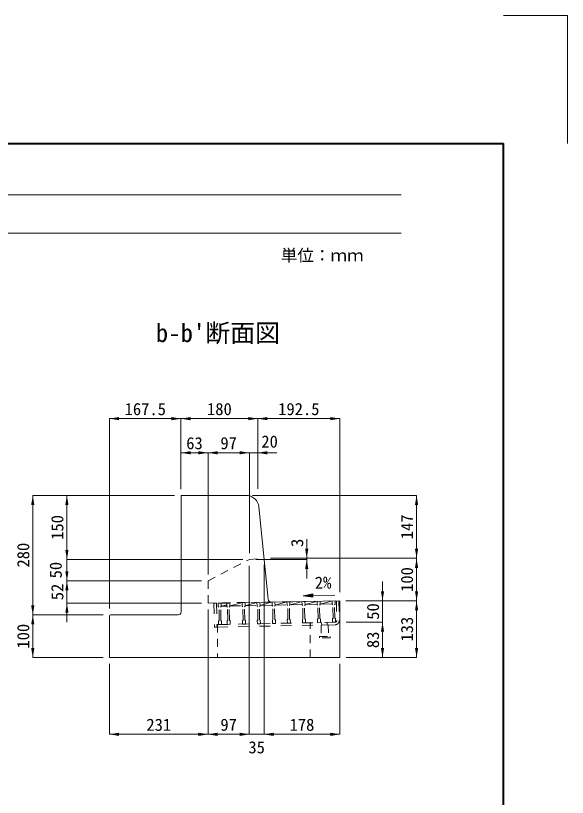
# Model space of a CAD drawing. Units: millimetres at full size. Extents: x 50430 to 101606, y 69050 to 91573.
# Drawn here: x 70055 to 71349, y 72600 to 74433 of the extents above; entities that cross this region are included whole.
import ezdxf
from ezdxf.enums import TextEntityAlignment as Align

# ---------------------------------------------------------------- set-up
doc = ezdxf.new("R2010")
doc.units = ezdxf.units.MM
doc.header["$LTSCALE"] = 50
for name, pattern in [('USER1', [0.675, 0.375, -0.3]), ('USER3', [1, 0.5, -0.5]), ('USER4', [0.675, 0.375, -0.3])]:
    doc.linetypes.add(name, pattern=pattern)
for name, color, linetype, lineweight in [('DEFPOINTS_2', 8, 'Continuous', 13), ('インサート', 3, 'USER1', 9), ('グレーチング', 7, 'USER1', 5), ('図枠', 7, 'Continuous', 5), ('寸法線', 7, 'Continuous', 13), ('本体', 2, 'Continuous', 9)]:
    doc.layers.add(name, color=color, linetype=linetype, lineweight=lineweight)
doc.layers.add('文字', color=7, linetype='Continuous')
doc.styles.add('ＭＳ ゴシック', font='')
doc.styles.get('ＭＳ ゴシック').set_extended_font_data('MS Gothic')

# ---------------------------------------------------------------- blocks, each defined once
blk = doc.blocks.new('filled_arrow')
at = {"color": 0, "linetype": 'Continuous', "lineweight": -2}
blk.add_solid([(7.5, 1.25), (0, 0), (7.5, -1.25)], dxfattribs=at)

msp = doc.modelspace()

# ---------------------------------------------------------------- hatches: boundary and pattern name
at = {"layer": '寸法線'}
msp.add_hatch(color=256, dxfattribs=at).paths.add_polyline_path([(70751.71, 73076.97), (70751.84, 73069.47), (70729.28, 73072.83)])

# ---------------------------------------------------------------- linework, layer by layer
at = {"layer": 'DEFPOINTS_2', "color": 7}
for p in [(71198.72, 74432.64), (71348.72, 74132.64)]:
    msp.add_line(p, (71348.72, 74432.64), dxfattribs=at)
at = {"layer": 'インサート', "linetype": 'USER4'}
for p, q in [((70771.29, 73004), (70788.29, 73004.34)), ((70771.29, 73004), (70771.83, 72977.01)), ((70788.29, 73004.34), (70788.83, 72977.35)), ((70767.83, 72976.93), (70792.82, 72977.43)), ((70767.89, 72973.93), (70767.83, 72976.93)), ((70792.88, 72974.43), (70767.89, 72973.93)), ((70792.82, 72977.43), (70792.88, 72974.43))]:
    msp.add_line(p, q, dxfattribs=at)
at = {"layer": 'グレーチング', "linetype": 'USER3'}
for p, q in [((70526.22, 73055.11), (70520.22, 73054.99)), ((70520.22, 73054.99), (70521.34, 72999)), ((70526.22, 73055.11), (70527.34, 72999.12)), ((70530.22, 73055.19), (70813.16, 73060.85)), ((70530.22, 73055.19), (70530.38, 73047.19)), ((70531.91, 73045.72), (70530.38, 73047.19)), ((70532.53, 73014.73), (70531.91, 73045.72)), ((70535.91, 73045.8), (70537.38, 73047.33)), ((70536.53, 73014.81), (70535.91, 73045.8)), ((70537.22, 73055.33), (70537.38, 73047.33)), ((70537.36, 73048.33), (70550.29, 73051.75)), ((70537.36, 73048.33), (70550.35, 73048.59)), ((70550.21, 73055.59), (70550.37, 73047.59)), ((70551.9, 73046.12), (70550.37, 73047.59)), ((70552.52, 73015.13), (70551.9, 73046.12)), ((70555.9, 73046.2), (70557.37, 73047.73)), ((70556.52, 73015.21), (70555.9, 73046.2)), ((70557.21, 73055.73), (70557.37, 73047.73)), ((70557.35, 73048.73), (70586.45, 73049.32)), ((70558.15, 73048.75), (70586.31, 73056.31)), ((70586.01, 73056.31), (70586.17, 73048.31)), ((70587.7, 73046.84), (70586.17, 73048.31)), ((70588.32, 73015.85), (70587.7, 73046.84)), ((70591.7, 73046.92), (70593.16, 73048.45)), ((70592.31, 73015.93), (70591.7, 73046.92)), ((70593, 73056.45), (70593.16, 73048.45)), ((70593.14, 73049.45), (70621.3, 73057.01)), ((70593.14, 73049.45), (70621.44, 73050.01)), ((70621, 73057.01), (70621.16, 73049.01)), ((70622.69, 73047.54), (70621.16, 73049.01)), ((70623.31, 73016.55), (70622.69, 73047.54)), ((70626.69, 73047.62), (70628.16, 73049.15)), ((70627.31, 73016.63), (70626.69, 73047.62)), ((70628, 73057.15), (70628.16, 73049.15)), ((70628.14, 73050.15), (70656.29, 73057.71)), ((70656.43, 73050.71), (70628.14, 73050.15)), ((70656.29, 73057.71), (70656.45, 73049.71)), ((70657.98, 73048.25), (70656.45, 73049.71)), ((70658.6, 73017.25), (70657.98, 73048.25)), ((70661.98, 73048.33), (70663.45, 73049.85)), ((70662.6, 73017.33), (70661.98, 73048.33)), ((70663.29, 73057.85), (70663.45, 73049.85)), ((70663.43, 73050.85), (70691.58, 73058.42)), ((70663.43, 73050.85), (70691.72, 73051.42)), ((70691.29, 73058.41), (70691.45, 73050.41)), ((70692.97, 73048.95), (70691.45, 73050.41)), ((70693.59, 73017.95), (70692.97, 73048.95)), ((70696.97, 73049.03), (70698.44, 73050.55)), ((70697.59, 73018.03), (70696.97, 73049.03)), ((70698.28, 73058.55), (70698.44, 73050.55)), ((70698.42, 73051.55), (70726.58, 73059.12)), ((70726.72, 73052.12), (70698.42, 73051.55)), ((70726.58, 73059.12), (70726.74, 73051.12)), ((70728.27, 73049.65), (70726.74, 73051.12)), ((70728.89, 73018.66), (70728.27, 73049.65)), ((70732.27, 73049.73), (70733.74, 73051.26)), ((70732.89, 73018.74), (70732.27, 73049.73)), ((70733.58, 73059.26), (70733.74, 73051.26)), ((70733.72, 73052.26), (70761.87, 73059.82)), ((70762.01, 73052.83), (70733.72, 73052.26)), ((70761.87, 73059.82), (70762.03, 73051.83)), ((70763.56, 73050.36), (70762.03, 73051.83)), ((70764.18, 73019.36), (70763.56, 73050.36)), ((70767.56, 73050.44), (70769.03, 73051.97)), ((70768.18, 73019.44), (70767.56, 73050.44)), ((70768.87, 73059.96), (70769.03, 73051.97)), ((70769.01, 73052.97), (70797.16, 73060.53)), ((70797.3, 73053.53), (70769.01, 73052.97)), ((70797.16, 73060.53), (70797.32, 73052.53)), ((70798.85, 73051.06), (70797.32, 73052.53)), ((70799.47, 73020.07), (70798.85, 73051.06)), ((70802.85, 73051.14), (70804.32, 73052.67)), ((70803.47, 73020.15), (70802.85, 73051.14)), ((70804.16, 73060.67), (70804.32, 73052.67)), ((70807.16, 73060.75), (70808.08, 73014.74)), ((70813.16, 73060.85), (70814.08, 73014.86)), ((70527.22, 73005.12), (70760.37, 73009.78)), ((70532.53, 73014.73), (70531.06, 73013.2)), ((70531.06, 73013.2), (70531.22, 73005.2)), ((70536.53, 73014.81), (70538.06, 73013.34)), ((70538.06, 73013.34), (70538.22, 73005.34)), ((70552.52, 73015.13), (70551.05, 73013.6)), ((70551.05, 73013.6), (70551.21, 73005.6)), ((70556.52, 73015.21), (70558.05, 73013.74)), ((70558.05, 73013.74), (70558.21, 73005.74)), ((70588.32, 73015.85), (70586.85, 73014.32)), ((70586.85, 73014.32), (70587.01, 73006.32)), ((70592.31, 73015.93), (70593.84, 73014.46)), ((70593.84, 73014.46), (70594, 73006.46)), ((70623.31, 73016.55), (70621.84, 73015.02)), ((70621.84, 73015.02), (70622, 73007.02)), ((70627.31, 73016.63), (70628.84, 73015.16)), ((70628.84, 73015.16), (70629, 73007.16)), ((70658.6, 73017.25), (70657.13, 73015.72)), ((70657.13, 73015.72), (70657.29, 73007.72)), ((70662.6, 73017.33), (70664.13, 73015.86)), ((70664.13, 73015.86), (70664.29, 73007.86)), ((70693.59, 73017.95), (70692.12, 73016.42)), ((70692.12, 73016.42), (70692.28, 73008.42)), ((70699.28, 73008.56), (70692.28, 73008.42)), ((70697.59, 73018.03), (70699.12, 73016.56)), ((70699.12, 73016.56), (70699.28, 73008.56)), ((70728.89, 73018.66), (70727.42, 73017.13)), ((70727.42, 73017.13), (70727.58, 73009.13)), ((70734.58, 73009.27), (70727.58, 73009.13)), ((70732.89, 73018.74), (70734.42, 73017.27)), ((70734.42, 73017.27), (70734.58, 73009.27)), ((70746.17, 73009.5), (70746.29, 73003.5)), ((70804.16, 73010.66), (70761.17, 73009.8)), ((70764.18, 73019.36), (70762.71, 73017.83)), ((70762.71, 73017.83), (70762.87, 73009.83)), ((70769.75, 73009.79), (70762.76, 73009.51)), ((70768.18, 73019.44), (70769.71, 73017.97)), ((70769.71, 73017.97), (70769.87, 73009.97)), ((70772.67, 73010.03), (70772.79, 73004.03)), ((70785.67, 73010.29), (70785.79, 73004.29)), ((70799.47, 73020.07), (70798, 73018.54)), ((70798, 73018.54), (70798.16, 73010.54)), ((70805.16, 73010.68), (70798.16, 73010.54)), ((70803.47, 73020.15), (70805, 73018.68)), ((70805, 73018.68), (70805.16, 73010.68)), ((70527.34, 72999.12), (70521.34, 72999)), ((70527.34, 72999.12), (70755.29, 73003.68)), ((70531.22, 73005.2), (70538.22, 73005.34)), ((70551.21, 73005.6), (70558.21, 73005.74)), ((70587.01, 73006.32), (70594, 73006.46)), ((70629, 73007.16), (70622, 73007.02)), ((70657.29, 73007.72), (70664.29, 73007.86)), ((70804.28, 73004.66), (70755.29, 73003.68))]:
    msp.add_line(p, q, dxfattribs=at)
for radius, start, end in [(4, 271.14586, 1.14572), (10, 271.14571, 1.14575)]:
    msp.add_arc((70804.08, 73014.66), radius, start, end, dxfattribs=at)
at = {"layer": '図枠', "lineweight": 40}
for p in [(67043.72, 74132.64), (71198.72, 71432.64)]:
    msp.add_line(p, (71198.72, 74132.64), dxfattribs=at)
at = {"layer": '図枠', "lineweight": 13}
for p, q in [((67283.72, 74012.64), (70958.72, 74012.64)), ((67283.72, 73922.64), (70958.72, 73922.64))]:
    msp.add_line(p, q, dxfattribs=at)
at = {"layer": '寸法線', "lineweight": 9}
for p, q in [((70275.42, 73487.9), (70442.92, 73487.9)), ((70275.42, 73042.89), (70275.42, 73487.9)), ((70442.92, 73487.9), (70622.93, 73487.9)), ((70442.92, 73322.9), (70442.92, 73487.9)), ((70442.92, 73322.9), (70442.92, 73487.9)), ((70622.93, 73323.36), (70622.93, 73487.9)), ((70622.93, 73487.9), (70815.43, 73487.9)), ((70622.93, 73323.36), (70622.93, 73487.9)), ((70815.43, 73081.34), (70815.43, 73487.9)), ((70442.92, 73407.9), (70506.24, 73407.9)), ((70442.92, 73322.9), (70442.92, 73407.9)), ((70506.24, 73122.79), (70506.24, 73407.9)), ((70506.24, 73407.9), (70603.13, 73407.9)), ((70506.24, 73122.79), (70506.24, 73407.9)), ((70558.13, 73407.9), (70667.93, 73407.9)), ((70603.13, 73172.79), (70603.13, 73407.9)), ((70603.13, 73172.79), (70603.13, 73407.9)), ((70622.93, 73323.36), (70622.93, 73407.9)), ((70095.42, 73027.89), (70095.42, 73307.9)), ((70427.92, 73307.9), (70095.42, 73307.9)), ((70175.42, 73307.9), (70175.42, 73157.79)), ((70427.92, 73307.9), (70175.42, 73307.9)), ((70610.78, 73307.89), (70995.18, 73307.89)), ((70995.18, 73160.58), (70995.18, 73307.89)), ((70175.42, 73202.79), (70175.42, 73062.8)), ((70737.66, 73205.58), (70737.66, 73112.79)), ((70587.93, 73157.79), (70175.42, 73157.79)), ((70587.93, 73157.79), (70175.42, 73157.79)), ((70618.13, 73157.79), (70737.66, 73157.79)), ((70652.66, 73160.58), (70737.66, 73160.58)), ((70652.66, 73160.58), (70995.18, 73160.58)), ((70652.66, 73160.58), (70995.18, 73160.58)), ((70995.18, 73060.88), (70995.18, 73160.58)), ((70175.42, 73152.8), (70175.42, 73010.43)), ((70602.93, 73142.79), (70602.93, 72747.89)), ((70602.93, 73142.79), (70602.93, 72747.89)), ((70637.66, 73145.58), (70637.66, 72747.89)), ((70637.66, 73145.58), (70637.66, 72747.89)), ((70490.93, 73107.8), (70175.42, 73107.8)), ((70490.93, 73107.8), (70175.42, 73107.8)), ((70915.43, 73105.88), (70915.43, 72965.78)), ((70729.28, 73072.83), (70803.29, 73074.11)), ((70491.24, 73055.43), (70175.42, 73055.43)), ((70829.29, 73060.88), (70915.43, 73060.88)), ((70829.29, 73060.88), (70995.18, 73060.88)), ((70829.29, 73060.88), (70995.18, 73060.88)), ((70995.18, 72927.89), (70995.18, 73060.88)), ((70095.42, 72927.89), (70095.42, 73027.89)), ((70260.42, 73027.89), (70095.42, 73027.89)), ((70260.42, 73027.89), (70095.42, 73027.89)), ((70506.24, 73040.43), (70506.24, 72747.89)), ((70506.24, 73040.43), (70506.24, 72747.89)), ((70830.18, 73010.78), (70915.43, 73010.78)), ((70830.18, 73010.78), (70915.43, 73010.78)), ((70915.43, 73010.78), (70915.43, 72927.89)), ((70260.42, 72927.89), (70095.42, 72927.89)), ((70830.18, 72927.89), (70915.43, 72927.89)), ((70830.43, 72927.89), (70995.18, 72927.89)), ((70275.42, 72912.89), (70275.42, 72747.89)), ((70815.43, 72912.89), (70815.43, 72747.89)), ((70275.42, 72747.89), (70506.24, 72747.89)), ((70506.24, 72747.89), (70602.93, 72747.89)), ((70557.93, 72747.89), (70682.66, 72747.89)), ((70637.66, 72747.89), (70815.43, 72747.89))]:
    msp.add_line(p, q, dxfattribs=at)
at = {"layer": '寸法線'}
msp.add_lwpolyline([(70751.71, 73076.97), (70751.84, 73069.47), (70729.28, 73072.83)], close=True, dxfattribs=at)
at = {"layer": '本体', "lineweight": 20}
for p, q in [((70595.78, 73307.89), (70442.93, 73307.89)), ((70647.28, 73064.35), (70625.63, 73280.88)), ((70654.37, 73058.05), (70815.43, 73060.89)), ((70815.43, 73060.89), (70815.43, 72927.89)), ((70275.42, 73024.89), (70275.42, 72927.89)), ((70815.43, 72927.89), (70275.42, 72927.89))]:
    msp.add_line(p, q, dxfattribs=at)
at = {"layer": '本体', "lineweight": 13}
for p, q in [((70442.93, 73307.89), (70442.93, 73034.89)), ((70435.93, 73027.89), (70278.42, 73027.89))]:
    msp.add_line(p, q, dxfattribs=at)
at = {"layer": '本体', "linetype": 'USER1'}
for p, q in [((70506.24, 73107.79), (70603.13, 73157.79)), ((70603.13, 73157.79), (70637.66, 73160.58)), ((70506.24, 73055.43), (70506.24, 73107.79)), ((70506.24, 73055.43), (70654.37, 73058.05)), ((70745.42, 72927.89), (70745.42, 73009.49)), ((70528.32, 73005.14), (70528.32, 72927.89))]:
    msp.add_line(p, q, dxfattribs=at)
at = {"layer": '本体', "lineweight": 20}
for centre, radius, start, end in [((70595.78, 73277.89), 30, 5.71031, 90), ((70654.24, 73065.05), 7, 185.7118, 271.00984)]:
    msp.add_arc(centre, radius, start, end, dxfattribs=at)
at = {"layer": '本体', "lineweight": 13}
for centre, radius, start, end in [((70278.42, 73024.89), 3, 90, 180), ((70435.93, 73034.89), 7, 269.99996, 0)]:
    msp.add_arc(centre, radius, start, end, dxfattribs=at)

# ---------------------------------------------------------------- block references
at = {"layer": '寸法線', "lineweight": 9, "xscale": 3, "yscale": 3}
for p in [(70275.42, 73487.9), (70442.92, 73487.9), (70622.93, 73487.9), (70442.92, 73407.9), (70506.24, 73407.9), (70622.93, 73407.9), (70275.42, 72747.89), (70506.24, 72747.89), (70637.66, 72747.89), (70637.66, 72747.89)]:
    msp.add_blockref('filled_arrow', p, dxfattribs=at)
for p, rotation in [((70442.92, 73487.9), 180), ((70622.93, 73487.9), 180), ((70815.43, 73487.9), 180), ((70506.24, 73407.9), 180), ((70603.13, 73407.9), 180), ((70603.13, 73407.9), 180), ((70095.42, 73307.9), 270), ((70175.42, 73307.9), 270), ((70995.18, 73307.89), 270), ((70175.42, 73157.79), 90), ((70175.42, 73157.79), 90), ((70737.66, 73160.58), 90), ((70995.18, 73160.58), 90), ((70737.66, 73157.79), 270), ((70995.18, 73160.58), 270), ((70175.42, 73107.8), 90), ((70175.42, 73107.8), 270), ((70915.43, 73060.88), 90), ((70995.18, 73060.88), 90), ((70095.42, 73027.89), 90), ((70175.42, 73055.43), 270), ((70995.18, 73060.88), 270), ((70095.42, 73027.89), 270), ((70915.43, 73010.78), 270), ((70915.43, 73010.78), 270), ((70095.42, 72927.89), 90), ((70915.43, 72927.89), 90), ((70995.18, 72927.89), 90), ((70506.24, 72747.89), 180), ((70602.93, 72747.89), 180), ((70602.93, 72747.89), 180), ((70815.43, 72747.89), 180)]:
    msp.add_blockref('filled_arrow', p, dxfattribs=dict(at, rotation=rotation))

# ---------------------------------------------------------------- texts
at = {"layer": '図枠', "style": 'ＭＳ ゴシック'}
msp.add_text('単位：ｍｍ', height=28.48, dxfattribs=at).set_placement((70774.01, 73870.64), align=Align.MIDDLE_CENTER)
at = {"layer": '寸法線', "style": 'ＭＳ ゴシック'}
for s, p in [('167.5', (70359.17, 73510.4)), ('180', (70532.92, 73510.4)), ('192.5', (70719.18, 73510.4)), ('20', (70650.66, 73434.15)), ('63', (70474.58, 73430.4)), ('97', (70554.68, 73430.4)), ('231', (70390.83, 72770.39)), ('97', (70554.59, 72770.39)), ('178', (70726.54, 72770.39)), ('35', (70620.29, 72717.5))]:
    msp.add_text(s, height=28.48, dxfattribs=at).set_placement(p, align=Align.MIDDLE_CENTER)
for s, rotation, p in [('150', 90, (70152.92, 73232.84)), ('147', 90, (70972.68, 73234.24)), ('280', 90, (70072.92, 73167.89)), ('3', 90, (70715.16, 73196.81)), ('50', 90, (70149.17, 73132.79)), ('100', 90, (70972.68, 73110.73)), ('2%', 1, (70776.06, 73103.59)), ('52', 90, (70152.92, 73081.61)), ('50', 90, (70892.93, 73035.83)), ('133', 90, (70972.68, 72994.38)), ('100', 90, (70072.92, 72977.89)), ('83', 90, (70892.93, 72969.33))]:
    msp.add_text(s, height=28.48, rotation=rotation, dxfattribs=at).set_placement(p, align=Align.MIDDLE_CENTER)
at = {"layer": '文字', "style": 'ＭＳ ゴシック'}
msp.add_text("b-b'断面図", height=42.72, dxfattribs=at).set_placement((70383.85, 73654.51), align=Align.BOTTOM_LEFT)

doc.saveas('drawing.dxf')
